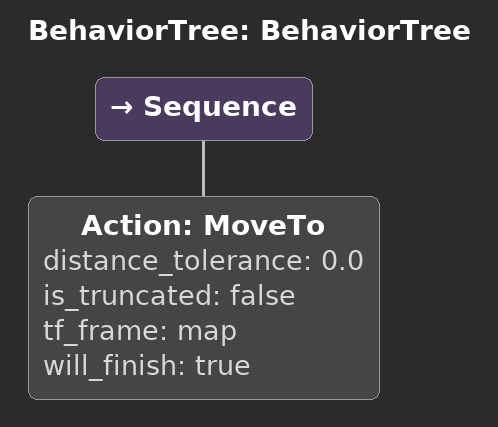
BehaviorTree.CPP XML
<?xml version="1.0"?>
<root main_tree_to_execute="BehaviorTree">
    <BehaviorTree ID="BehaviorTree">
        <Sequence>
            <Action ID="MoveTo" distance_tolerance="0.0" is_truncated="false" tf_frame="map" will_finish="true"/>
        </Sequence>
    </BehaviorTree>
</root>
